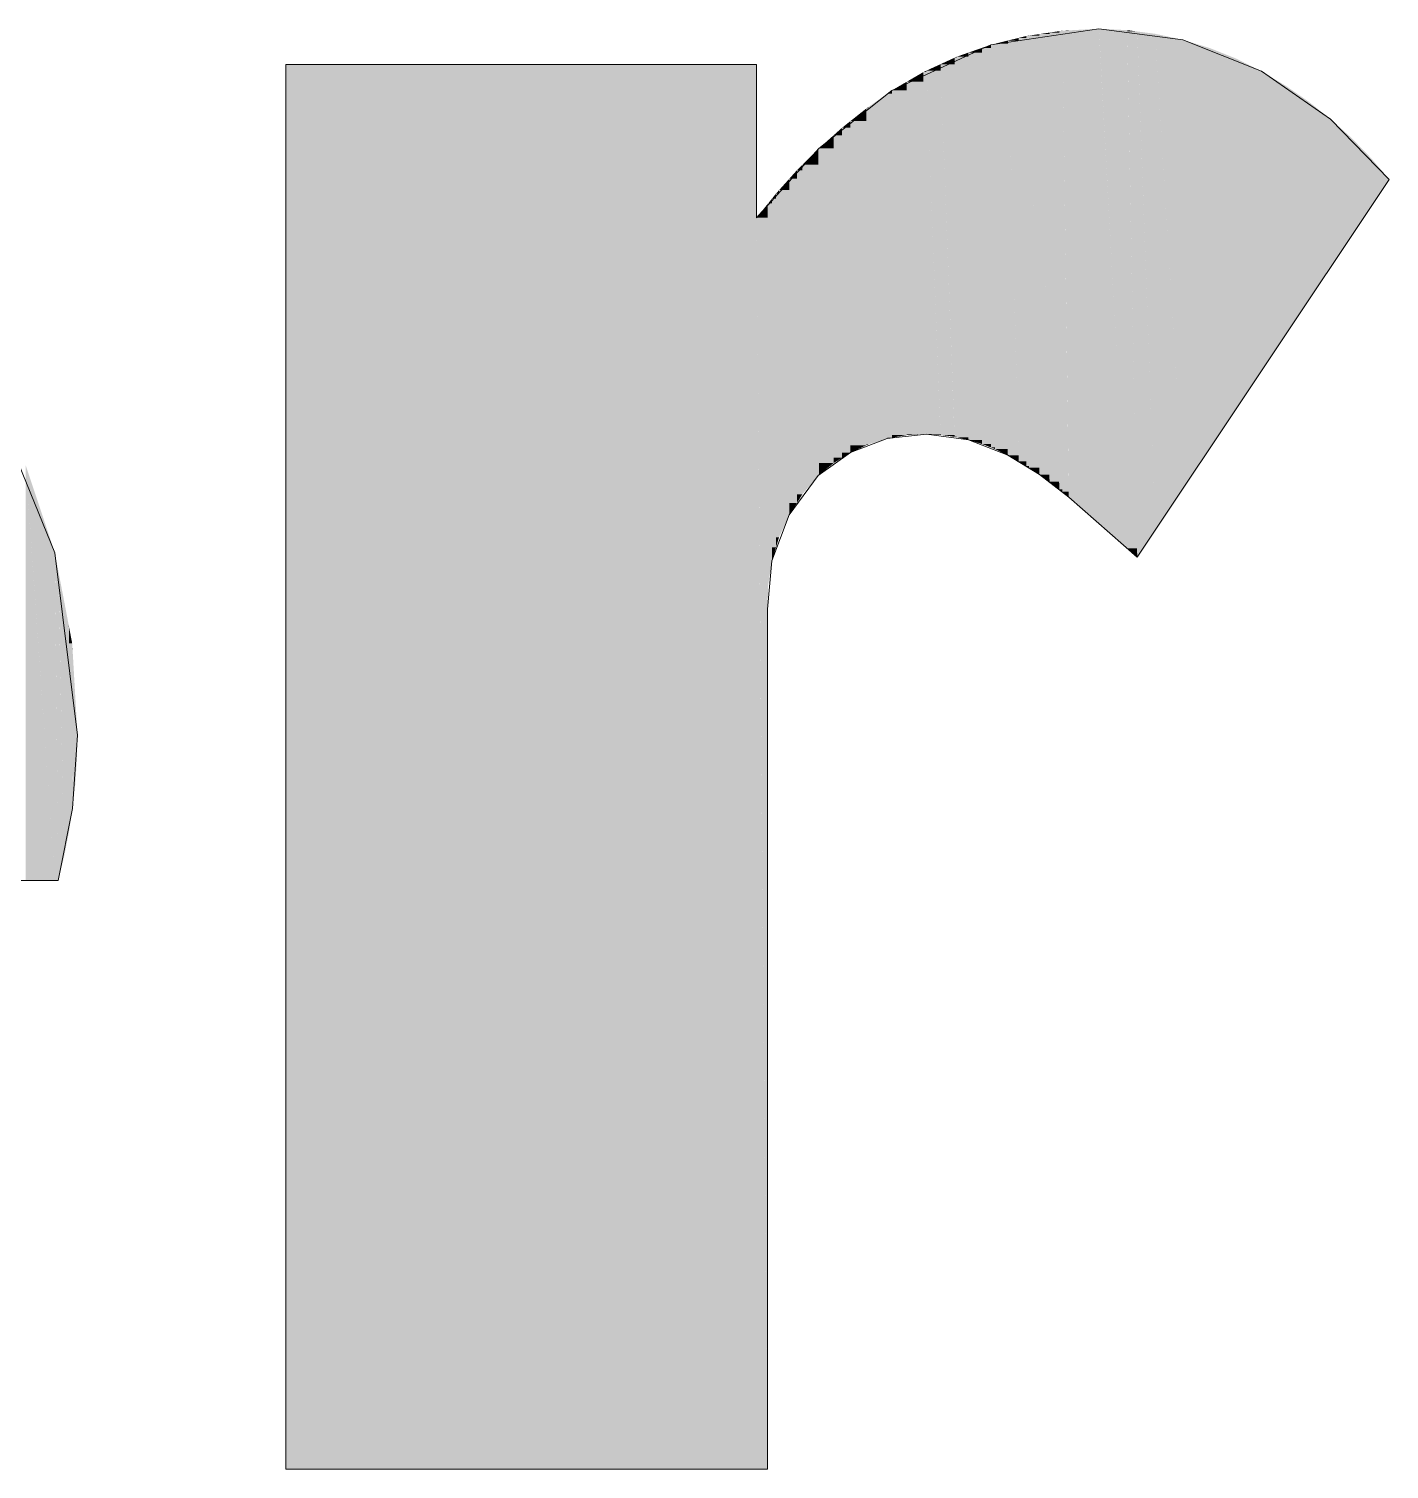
# Model space of a CAD drawing. Extents: x -1 to 1342, y -35 to 723.
# Drawn here: x 1068.342 to 1070.884, y 282 to 284.691 of the extents above; entities that cross this region are included whole.
import ezdxf

# ---------------------------------------------------------------- set-up
doc = ezdxf.new("R2010")
doc.units = 0
doc.layers.get('0').update_dxf_attribs({"lineweight": 18})
doc.layers.add('P11_Plankopf_Ausführung_AF_4_800 Plankopf', color=7, linetype='Continuous', lineweight=25)

# ---------------------------------------------------------------- blocks, each defined once
blk = doc.blocks.new('Referenz-A0SKLQSHLL', base_point=(1054.4775, 131.3883))
at = {"layer": 'P11_Plankopf_Ausführung_AF_4_800 Plankopf', "color": 0, "linetype": 'Continuous', "lineweight": 13, "ltscale": 16.9}
for p, q in [((1070.3415, 284.6908), (1070.1398, 284.661)), ((1070.4984, 284.6702), (1070.3415, 284.6908)), ((1070.1398, 284.661), (1069.9547, 284.5757)), ((1070.6453, 284.6115), (1070.4984, 284.6702)), ((1069.7021, 284.6243), (1068.8226, 284.6243)), ((1068.8226, 284.6243), (1068.8226, 282)), ((1069.7021, 284.3378), (1069.7021, 284.6243)), ((1070.7744, 284.5221), (1070.6453, 284.6115)), ((1069.9547, 284.5757), (1069.8183, 284.4674)), ((1070.8838, 284.4094), (1070.7744, 284.5221)), ((1069.8183, 284.4674), (1069.7021, 284.3378)), ((1070.4131, 283.7035), (1070.8838, 284.4094)), ((1068.3911, 283.7119), (1068.2613, 284.03)), ((1070.0192, 283.9337), (1069.946, 283.9253)), ((1070.0977, 283.9229), (1070.0192, 283.9337)), ((1069.946, 283.9253), (1069.8772, 283.899)), ((1070.1714, 283.894), (1070.0977, 283.9229)), ((1069.8772, 283.899), (1069.8172, 283.8563)), ((1070.2305, 283.8581), (1070.1714, 283.894)), ((1069.8172, 283.8563), (1069.7631, 283.7827)), ((1070.2853, 283.816), (1070.2305, 283.8581)), ((1070.2853, 283.816), (1070.4131, 283.7035)), ((1069.7631, 283.7827), (1069.7308, 283.6972)), ((1068.4334, 283.371), (1068.3911, 283.7119)), ((1069.7308, 283.6972), (1069.7225, 283.6063)), ((1069.7225, 282), (1069.7225, 283.6063)), ((1068.4242, 283.2343), (1068.4334, 283.371)), ((1068.3976, 283.0998), (1068.4242, 283.2343)), ((1066.4899, 283.0998), (1068.3976, 283.0998)), ((1068.8226, 282), (1069.7225, 282))]:
    blk.add_line(p, q, dxfattribs=at)
at = {"layer": 'P11_Plankopf_Ausführung_AF_4_800 Plankopf', "color": 0, "linetype": 'Continuous', "lineweight": 0, "ltscale": 0.0169}
for points in [[(1070.2493, 284.6809), (1070.2305, 284.6809), (1070.2493, 284.6837)], [(1070.2675, 284.6837), (1070.2493, 284.6837), (1070.2675, 284.6864)], [(1070.2672, 283.8448), (1070.2493, 283.8448), (1070.2493, 284.6837)], [(1070.2675, 283.8307), (1070.2675, 284.6837), (1070.2493, 284.6837)], [(1070.2734, 284.6864), (1070.2675, 284.6864), (1070.2734, 284.6873)], [(1070.2734, 283.8307), (1070.2675, 283.8307), (1070.2675, 284.6864)], [(1070.2734, 283.8258), (1070.2734, 284.6864), (1070.2675, 284.6864)], [(1070.2853, 284.6873), (1070.2734, 284.6873), (1070.2853, 284.6879)], [(1070.2851, 283.8258), (1070.2734, 283.8258), (1070.2734, 284.6873)], [(1070.2853, 283.816), (1070.2853, 284.6873), (1070.2734, 284.6873)], [(1070.3415, 284.6879), (1070.2853, 284.6879), (1070.3415, 284.6908)], [(1070.3385, 283.816), (1070.2853, 283.816), (1070.2853, 284.6879)], [(1070.3415, 283.7665), (1070.3415, 284.6879), (1070.2853, 284.6879)], [(1070.3918, 283.7665), (1070.3415, 283.7665), (1070.3415, 284.6908)], [(1070.3943, 284.6883), (1070.3417, 284.6883), (1070.3415, 284.6908)], [(1070.3943, 283.72), (1070.3943, 284.6883), (1070.3417, 284.6883)], [(1070.4128, 283.72), (1070.3943, 283.72), (1070.3943, 284.6883)], [(1070.4131, 284.6858), (1070.3944, 284.6858), (1070.3943, 284.6883)], [(1070.4131, 283.7035), (1070.4131, 284.6858), (1070.3944, 284.6858)], [(1070.4467, 283.7538), (1070.4131, 283.7538), (1070.4131, 284.6858)], [(1070.4467, 284.6814), (1070.4133, 284.6814), (1070.4131, 284.6858)], [(1070.1398, 284.6551), (1070.123, 284.6551), (1070.1398, 284.661)], [(1070.1476, 284.661), (1070.1398, 284.661), (1070.1476, 284.6629)], [(1070.1476, 283.9087), (1070.1398, 283.9087), (1070.1398, 284.661)], [(1070.1476, 283.9056), (1070.1476, 284.661), (1070.1398, 284.661)], [(1070.1714, 284.6629), (1070.1476, 284.6629), (1070.1714, 284.6688)], [(1070.1711, 283.9056), (1070.1476, 283.9056), (1070.1476, 284.6629)], [(1070.1714, 283.894), (1070.1714, 284.6629), (1070.1476, 284.6629)], [(1070.1916, 284.6688), (1070.1714, 284.6688), (1070.1916, 284.6738)], [(1070.1913, 283.894), (1070.1714, 283.894), (1070.1714, 284.6688)], [(1070.1916, 283.8828), (1070.1916, 284.6688), (1070.1714, 284.6688)], [(1070.206, 284.6738), (1070.1916, 284.6738), (1070.206, 284.6773)], [(1070.2059, 283.8828), (1070.1916, 283.8828), (1070.1916, 284.6738)], [(1070.206, 283.874), (1070.206, 284.6738), (1070.1916, 284.6738)], [(1070.2112, 284.6773), (1070.206, 284.6773), (1070.2112, 284.6781)], [(1070.2112, 283.874), (1070.206, 283.874), (1070.206, 284.6773)], [(1070.2112, 283.8708), (1070.2112, 284.6773), (1070.206, 284.6773)], [(1070.2305, 284.6781), (1070.2112, 284.6781), (1070.2305, 284.6809)], [(1070.2302, 283.8708), (1070.2112, 283.8708), (1070.2112, 284.6781)], [(1070.2305, 283.8581), (1070.2305, 284.6781), (1070.2112, 284.6781)], [(1070.249, 283.8581), (1070.2305, 283.8581), (1070.2305, 284.6809)], [(1070.2493, 283.8448), (1070.2493, 284.6809), (1070.2305, 284.6809)], [(1070.4467, 283.7538), (1070.4467, 284.6814), (1070.4133, 284.6814)], [(1070.4984, 283.8313), (1070.4467, 283.8313), (1070.4467, 284.6814)], [(1070.4984, 284.6702), (1070.4474, 284.6702), (1070.4467, 284.6814)], [(1070.4984, 283.8313), (1070.4984, 284.6702), (1070.4474, 284.6702)], [(1070.5489, 283.9071), (1070.4984, 283.9071), (1070.4984, 284.6702)], [(1070.5489, 284.6547), (1070.4994, 284.6547), (1070.4984, 284.6702)], [(1070.0719, 284.6247), (1070.0457, 284.6247), (1070.0719, 284.6368)], [(1070.0755, 284.6368), (1070.0719, 284.6368), (1070.0755, 284.6385)], [(1070.0755, 283.9286), (1070.0719, 283.9286), (1070.0719, 284.6368)], [(1070.0755, 283.9278), (1070.0755, 284.6368), (1070.0719, 284.6368)], [(1070.0977, 284.6385), (1070.0755, 284.6385), (1070.0977, 284.6463)], [(1070.0976, 283.9278), (1070.0755, 283.9278), (1070.0755, 284.6385)], [(1070.0977, 283.9229), (1070.0977, 284.6385), (1070.0755, 284.6385)], [(1070.123, 284.6463), (1070.0977, 284.6463), (1070.123, 284.6551)], [(1070.1228, 283.9229), (1070.0977, 283.9229), (1070.0977, 284.6463)], [(1070.123, 283.9152), (1070.123, 284.6463), (1070.0977, 284.6463)], [(1070.1397, 283.9152), (1070.123, 283.9152), (1070.123, 284.6551)], [(1070.1398, 283.9087), (1070.1398, 284.6551), (1070.123, 284.6551)], [(1070.5489, 283.9071), (1070.5489, 284.6547), (1070.4994, 284.6547)], [(1070.598, 283.9807), (1070.5489, 283.9807), (1070.5489, 284.6547)], [(1070.598, 284.6351), (1070.5503, 284.6351), (1070.5489, 284.6547)], [(1070.598, 283.9807), (1070.598, 284.6351), (1070.5503, 284.6351)], [(1070.6453, 284.0516), (1070.598, 284.0516), (1070.598, 284.6351)], [(1070.6453, 284.6115), (1070.5999, 284.6115), (1070.598, 284.6351)], [(1068.8226, 282), (1069.7021, 282), (1068.8226, 284.6243)], [(1069.7021, 284.3378), (1069.7021, 284.6243), (1068.8226, 284.6243)], [(1069.7021, 284.3378), (1068.9186, 284.3378), (1068.8226, 284.6243)], [(1070.0136, 284.5918), (1069.9824, 284.5918), (1070.0136, 284.61)], [(1070.0192, 284.61), (1070.0136, 284.61), (1070.0192, 284.6126)], [(1070.0192, 283.9337), (1070.0136, 283.9337), (1070.0136, 284.61)], [(1070.0192, 283.9337), (1070.0192, 284.61), (1070.0136, 284.61)], [(1070.0457, 284.6126), (1070.0192, 284.6126), (1070.0457, 284.6247)], [(1070.0456, 283.9337), (1070.0192, 283.9337), (1070.0192, 284.6126)], [(1070.0457, 283.9322), (1070.0457, 284.6126), (1070.0192, 284.6126)], [(1070.0717, 283.9322), (1070.0457, 283.9322), (1070.0457, 284.6247)], [(1070.0719, 283.9286), (1070.0719, 284.6247), (1070.0457, 284.6247)], [(1070.6453, 284.0516), (1070.6453, 284.6115), (1070.5999, 284.6115)], [(1070.6902, 284.1191), (1070.6453, 284.1191), (1070.6453, 284.6115)], [(1070.6902, 284.5845), (1070.6477, 284.5845), (1070.6453, 284.6115)], [(1069.9547, 284.5696), (1069.946, 284.5696), (1069.9547, 284.5757)], [(1069.9824, 284.5757), (1069.9547, 284.5757), (1069.9824, 284.5918)], [(1069.9824, 283.9318), (1069.9547, 283.9318), (1069.9547, 284.5757)], [(1069.9824, 283.9318), (1069.9824, 284.5757), (1069.9547, 284.5757)], [(1070.0136, 283.9334), (1069.9824, 283.9334), (1069.9824, 284.5918)], [(1070.0136, 283.9334), (1070.0136, 284.5918), (1069.9824, 284.5918)], [(1070.6902, 284.1191), (1070.6902, 284.5845), (1070.6477, 284.5845)], [(1070.7333, 284.1837), (1070.6902, 284.1837), (1070.6902, 284.5845)], [(1070.7333, 284.5547), (1070.6934, 284.5547), (1070.6902, 284.5845)], [(1069.946, 284.5447), (1069.9108, 284.5447), (1069.946, 284.5696)], [(1069.9547, 283.9269), (1069.946, 283.9269), (1069.946, 284.5696)], [(1069.9547, 283.9269), (1069.9547, 284.5696), (1069.946, 284.5696)], [(1070.7333, 284.1837), (1070.7333, 284.5547), (1070.6934, 284.5547)], [(1070.7744, 284.2453), (1070.7333, 284.2453), (1070.7333, 284.5547)], [(1070.7744, 284.5221), (1070.7376, 284.5221), (1070.7333, 284.5547)], [(1069.9072, 284.5183), (1069.8772, 284.5183), (1069.9072, 284.5421)], [(1069.9108, 284.5421), (1069.9072, 284.5421), (1069.9108, 284.5447)], [(1069.9108, 283.9143), (1069.9072, 283.9143), (1069.9072, 284.5421)], [(1069.9108, 283.9143), (1069.9108, 284.5421), (1069.9072, 284.5421)], [(1069.946, 283.9253), (1069.9108, 283.9253), (1069.9108, 284.5447)], [(1069.946, 283.9253), (1069.946, 284.5447), (1069.9108, 284.5447)], [(1070.7744, 284.2453), (1070.7744, 284.5221), (1070.7376, 284.5221)], [(1070.8133, 284.3036), (1070.7744, 284.3036), (1070.7744, 284.5221)], [(1070.8133, 284.4869), (1070.7806, 284.4869), (1070.7744, 284.5221)], [(1069.8617, 284.4919), (1069.8459, 284.4919), (1069.8617, 284.506)], [(1069.8772, 284.506), (1069.8617, 284.506), (1069.8772, 284.5183)], [(1069.8772, 283.899), (1069.8617, 283.899), (1069.8617, 284.506)], [(1069.8772, 283.899), (1069.8772, 284.506), (1069.8617, 284.506)], [(1069.9072, 283.9127), (1069.8772, 283.9127), (1069.8772, 284.5183)], [(1069.9072, 283.9127), (1069.9072, 284.5183), (1069.8772, 284.5183)], [(1069.8459, 284.4674), (1069.8183, 284.4674), (1069.8459, 284.4919)], [(1069.8617, 283.8894), (1069.8459, 283.8894), (1069.8459, 284.4919)], [(1069.8617, 283.8894), (1069.8617, 284.4919), (1069.8459, 284.4919)], [(1070.8133, 284.3036), (1070.8133, 284.4869), (1070.7806, 284.4869)], [(1070.8498, 284.3584), (1070.8133, 284.3584), (1070.8133, 284.4869)], [(1070.8498, 284.4493), (1070.8239, 284.4493), (1070.8133, 284.4869)], [(1069.8172, 284.4368), (1069.7876, 284.4368), (1069.8172, 284.4662)], [(1069.8183, 284.4662), (1069.8172, 284.4662), (1069.8183, 284.4674)], [(1069.8183, 283.8572), (1069.8172, 283.8572), (1069.8172, 284.4662)], [(1069.8183, 283.8572), (1069.8183, 284.4662), (1069.8172, 284.4662)], [(1069.8459, 283.8795), (1069.8183, 283.8795), (1069.8183, 284.4674)], [(1069.8459, 283.8795), (1069.8459, 284.4674), (1069.8183, 284.4674)], [(1070.8498, 284.3584), (1070.8498, 284.4493), (1070.8239, 284.4493)], [(1070.8838, 284.4094), (1070.8498, 284.4094), (1070.8498, 284.4493)], [(1069.7772, 284.4107), (1069.7631, 284.4107), (1069.7772, 284.4264)], [(1069.7876, 284.4264), (1069.7772, 284.4264), (1069.7876, 284.4368)], [(1069.7876, 283.8213), (1069.7772, 283.8213), (1069.7772, 284.4264)], [(1069.7876, 283.8213), (1069.7876, 284.4264), (1069.7772, 284.4264)], [(1069.8172, 283.8563), (1069.7876, 283.8563), (1069.7876, 284.4368)], [(1069.8172, 283.8563), (1069.8172, 284.4368), (1069.7876, 284.4368)], [(1069.744, 284.3831), (1069.7384, 284.3831), (1069.744, 284.3894)], [(1069.7631, 284.3894), (1069.744, 284.3894), (1069.7631, 284.4107)], [(1069.7631, 283.7827), (1069.744, 283.7827), (1069.744, 284.3894)], [(1069.7631, 283.7827), (1069.7631, 284.3894), (1069.744, 284.3894)], [(1069.7772, 283.8048), (1069.7631, 283.8048), (1069.7631, 284.4107)], [(1069.7772, 283.8048), (1069.7772, 284.4107), (1069.7631, 284.4107)], [(1070.8498, 284.3584), (1070.8838, 284.4094), (1070.8498, 284.4094)], [(1069.7225, 284.3378), (1069.7021, 284.3378), (1069.7225, 284.3634)], [(1069.7236, 284.3634), (1069.7225, 284.3634), (1069.7236, 284.3646)], [(1069.7236, 283.652), (1069.7225, 283.652), (1069.7225, 284.3634)], [(1069.7236, 283.652), (1069.7236, 284.3634), (1069.7225, 284.3634)], [(1069.7308, 284.3646), (1069.7236, 284.3646), (1069.7308, 284.3736)], [(1069.7308, 283.6972), (1069.7236, 283.6972), (1069.7236, 284.3646)], [(1069.7308, 283.6972), (1069.7308, 284.3646), (1069.7236, 284.3646)], [(1069.7384, 284.3736), (1069.7308, 284.3736), (1069.7384, 284.3831)], [(1069.7384, 283.7224), (1069.7308, 283.7224), (1069.7308, 284.3736)], [(1069.7384, 283.7224), (1069.7384, 284.3736), (1069.7308, 284.3736)], [(1069.744, 283.7411), (1069.7384, 283.7411), (1069.7384, 284.3831)], [(1069.744, 283.7411), (1069.744, 284.3831), (1069.7384, 284.3831)], [(1069.7021, 282), (1069.7021, 284.3378), (1068.9186, 284.3378)], [(1069.7021, 282), (1069.7225, 282), (1069.7021, 284.3378)], [(1069.7225, 283.6063), (1069.7225, 284.3378), (1069.7021, 284.3378)], [(1069.7225, 283.6063), (1069.7085, 283.6063), (1069.7021, 284.3378)], [(1070.8133, 284.3036), (1070.8498, 284.3584), (1070.8133, 284.3584)], [(1070.7744, 284.2453), (1070.8133, 284.3036), (1070.7744, 284.3036)], [(1070.7333, 284.1837), (1070.7744, 284.2453), (1070.7333, 284.2453)], [(1070.6902, 284.1191), (1070.7333, 284.1837), (1070.6902, 284.1837)], [(1070.6453, 284.0516), (1070.6902, 284.1191), (1070.6453, 284.1191)], [(1070.598, 283.9807), (1070.6453, 284.0516), (1070.598, 284.0516)], [(1070.5489, 283.9071), (1070.598, 283.9807), (1070.5489, 283.9807)], [(1069.9547, 283.9269), (1069.9824, 283.9318), (1069.9547, 283.9318)], [(1069.9824, 283.9318), (1070.0136, 283.9334), (1069.9824, 283.9334)], [(1070.0136, 283.9334), (1070.0192, 283.9337), (1070.0136, 283.9337)], [(1070.0457, 283.9322), (1070.0456, 283.9337), (1070.0192, 283.9337)], [(1070.0719, 283.9286), (1070.0717, 283.9322), (1070.0457, 283.9322)], [(1069.8772, 283.899), (1069.9072, 283.9127), (1069.8772, 283.9127)], [(1069.9072, 283.9127), (1069.9108, 283.9143), (1069.9072, 283.9143)], [(1069.9108, 283.9143), (1069.946, 283.9253), (1069.9108, 283.9253)], [(1069.946, 283.9253), (1069.9547, 283.9269), (1069.946, 283.9269)], [(1070.0755, 283.9278), (1070.0755, 283.9286), (1070.0719, 283.9286)], [(1070.0977, 283.9229), (1070.0976, 283.9278), (1070.0755, 283.9278)], [(1070.123, 283.9152), (1070.1228, 283.9229), (1070.0977, 283.9229)], [(1070.1398, 283.9087), (1070.1397, 283.9152), (1070.123, 283.9152)], [(1070.1476, 283.9056), (1070.1476, 283.9087), (1070.1398, 283.9087)], [(1070.1714, 283.894), (1070.1711, 283.9056), (1070.1476, 283.9056)], [(1070.4984, 283.8313), (1070.5489, 283.9071), (1070.4984, 283.9071)], [(1069.8183, 283.8572), (1069.8459, 283.8795), (1069.8183, 283.8795)], [(1069.8459, 283.8795), (1069.8617, 283.8894), (1069.8459, 283.8894)], [(1069.8617, 283.8894), (1069.8772, 283.899), (1069.8617, 283.899)], [(1070.1916, 283.8828), (1070.1913, 283.894), (1070.1714, 283.894)], [(1070.206, 283.874), (1070.2059, 283.8828), (1070.1916, 283.8828)], [(1068.3367, 283.0998), (1068.3911, 283.0998), (1068.3367, 283.8753)], [(1068.3911, 283.7119), (1068.3482, 283.7119), (1068.3367, 283.8753)], [(1069.7876, 283.8213), (1069.8172, 283.8563), (1069.7876, 283.8563)], [(1069.8172, 283.8563), (1069.8183, 283.8572), (1069.8172, 283.8572)], [(1070.2112, 283.8708), (1070.2112, 283.874), (1070.206, 283.874)], [(1070.2305, 283.8581), (1070.2302, 283.8708), (1070.2112, 283.8708)], [(1070.2493, 283.8448), (1070.249, 283.8581), (1070.2305, 283.8581)], [(1070.2675, 283.8307), (1070.2672, 283.8448), (1070.2493, 283.8448)], [(1070.2734, 283.8258), (1070.2734, 283.8307), (1070.2675, 283.8307)], [(1070.2853, 283.816), (1070.2851, 283.8258), (1070.2734, 283.8258)], [(1070.4467, 283.7538), (1070.4984, 283.8313), (1070.4467, 283.8313)], [(1069.7631, 283.7827), (1069.7772, 283.8048), (1069.7631, 283.8048)], [(1069.7772, 283.8048), (1069.7876, 283.8213), (1069.7772, 283.8213)], [(1070.3415, 283.7665), (1070.3385, 283.816), (1070.2853, 283.816)], [(1069.744, 283.7411), (1069.7631, 283.7827), (1069.744, 283.7827)], [(1070.3943, 283.72), (1070.3918, 283.7665), (1070.3415, 283.7665)], [(1070.4131, 283.7035), (1070.4467, 283.7538), (1070.4131, 283.7538)], [(1069.7308, 283.6972), (1069.7384, 283.7224), (1069.7308, 283.7224)], [(1069.7384, 283.7224), (1069.744, 283.7411), (1069.7384, 283.7411)], [(1070.4131, 283.7035), (1070.4128, 283.72), (1070.3943, 283.72)], [(1068.3911, 283.0998), (1068.3911, 283.7119), (1068.3482, 283.7119)], [(1068.3911, 283.0998), (1068.3976, 283.0998), (1068.3911, 283.7119)], [(1068.3976, 283.678), (1068.3915, 283.678), (1068.3911, 283.7119)], [(1069.7236, 283.652), (1069.7308, 283.6972), (1069.7236, 283.6972)], [(1068.3976, 283.0998), (1068.3976, 283.678), (1068.3915, 283.678)], [(1068.4084, 283.1443), (1068.3976, 283.1443), (1068.3976, 283.678)], [(1068.4084, 283.6219), (1068.3988, 283.6219), (1068.3976, 283.678)], [(1069.7225, 283.6063), (1069.7236, 283.652), (1069.7225, 283.652)], [(1068.4084, 283.1443), (1068.4084, 283.6219), (1068.3988, 283.6219)], [(1068.4172, 283.1891), (1068.4084, 283.1891), (1068.4084, 283.6219)], [(1068.4172, 283.5757), (1068.4093, 283.5757), (1068.4084, 283.6219)], [(1069.7225, 282), (1069.7225, 283.6063), (1069.7085, 283.6063)], [(1068.4172, 283.1891), (1068.4172, 283.5757), (1068.4093, 283.5757)], [(1068.4235, 283.2301), (1068.4172, 283.2301), (1068.4172, 283.5757)], [(1068.4235, 283.5428), (1068.4178, 283.5428), (1068.4172, 283.5757)], [(1068.4235, 283.2301), (1068.4235, 283.5428), (1068.4178, 283.5428)], [(1068.4242, 283.2343), (1068.4235, 283.2343), (1068.4235, 283.5428)], [(1068.4242, 283.5317), (1068.4236, 283.5317), (1068.4235, 283.5428)], [(1068.4242, 283.2343), (1068.4242, 283.5317), (1068.4236, 283.5317)], [(1068.4292, 283.2797), (1068.4242, 283.2797), (1068.4242, 283.5317)], [(1068.4292, 283.4444), (1068.4259, 283.4444), (1068.4242, 283.5317)], [(1068.4292, 283.2797), (1068.4292, 283.4444), (1068.4259, 283.4444)], [(1068.4323, 283.3253), (1068.4292, 283.3253), (1068.4292, 283.4444)], [(1068.4323, 283.3908), (1068.4306, 283.3908), (1068.4292, 283.4444)], [(1068.4323, 283.3253), (1068.4323, 283.3908), (1068.4306, 283.3908)], [(1068.4334, 283.371), (1068.4323, 283.371), (1068.4323, 283.3908)], [(1068.4323, 283.3253), (1068.4334, 283.371), (1068.4323, 283.371)], [(1068.4292, 283.2797), (1068.4323, 283.3253), (1068.4292, 283.3253)], [(1068.4242, 283.2343), (1068.4292, 283.2797), (1068.4242, 283.2797)], [(1068.4172, 283.1891), (1068.4235, 283.2301), (1068.4172, 283.2301)], [(1068.4235, 283.2301), (1068.4242, 283.2343), (1068.4235, 283.2343)], [(1068.4084, 283.1443), (1068.4172, 283.1891), (1068.4084, 283.1891)], [(1068.3976, 283.0998), (1068.4084, 283.1443), (1068.3976, 283.1443)]]:
    blk.add_solid(points, dxfattribs=at)

msp = doc.modelspace()

# ---------------------------------------------------------------- block references
at = {"color": 8, "lineweight": 25, "ltscale": 0.25, "true_color": 0x808080}
msp.add_blockref('Referenz-A0SKLQSHLL', (1054.4775, 131.3883), dxfattribs=at)

doc.saveas('drawing.dxf')
